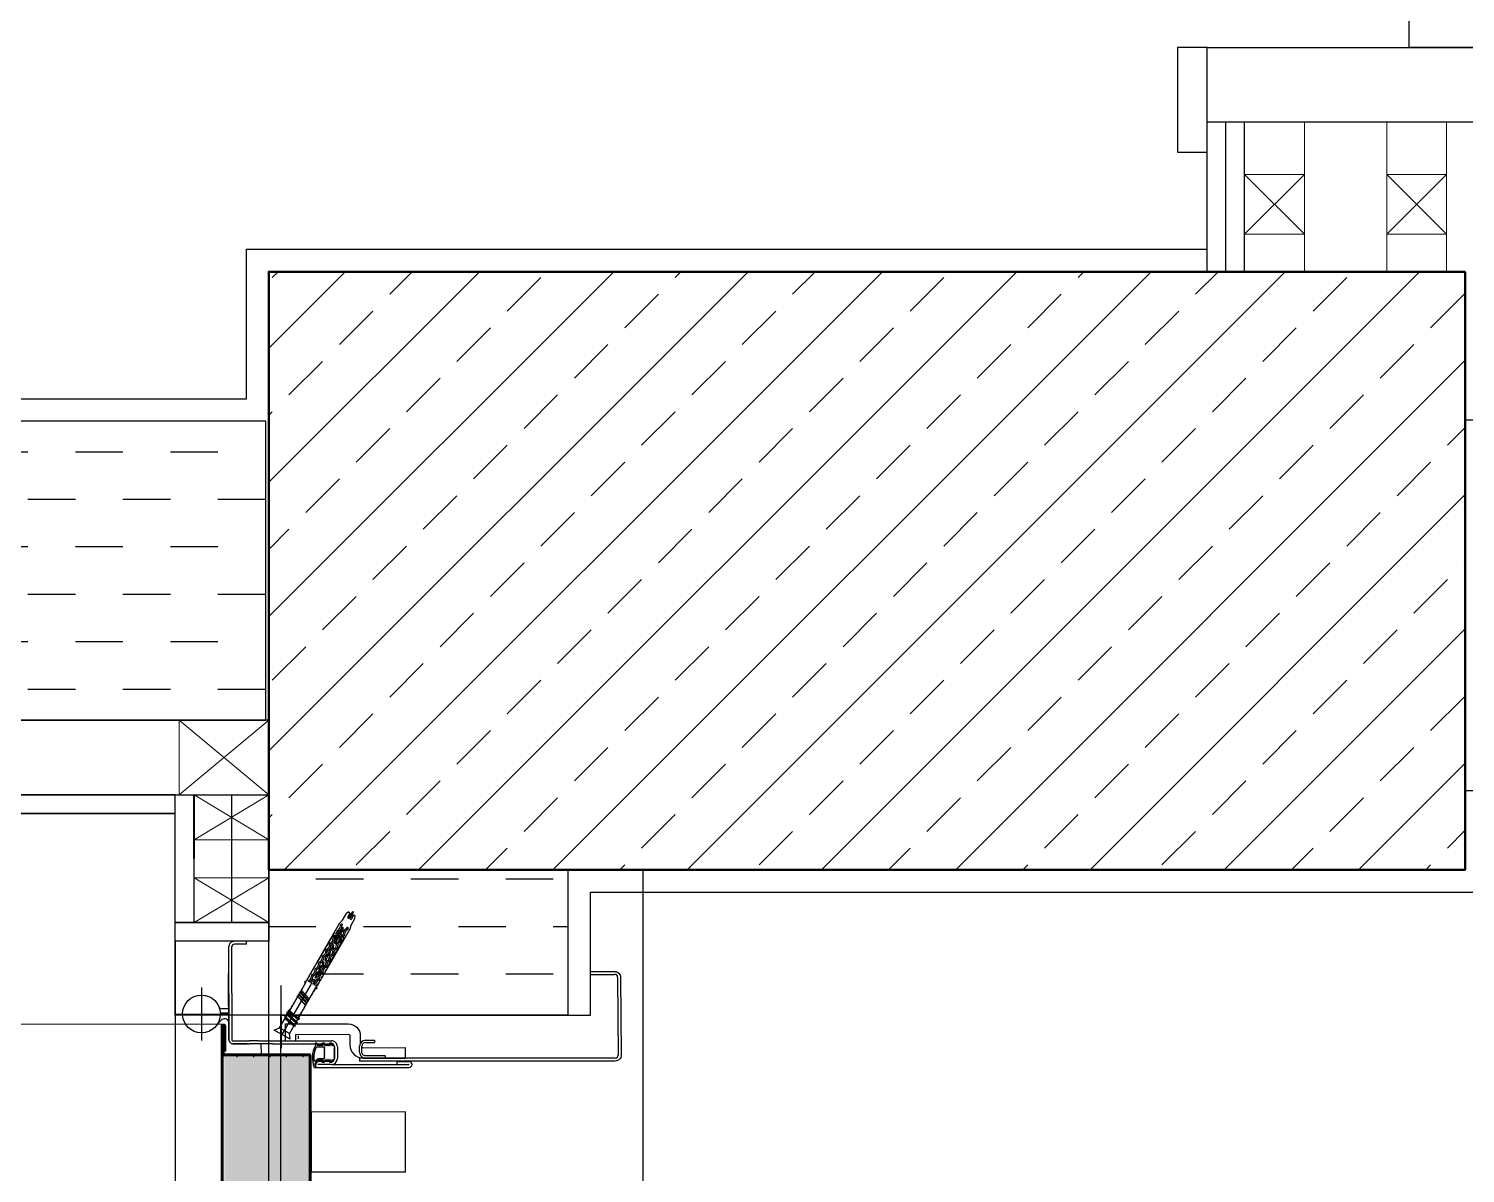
# Model space of a CAD drawing. Extents: x 820 to 5791, y 1495 to 5010.
# Drawn here: x 2713.5 to 2809.6, y 3656.5 to 3733 of the extents above; entities that cross this region are included whole.
import ezdxf

# ---------------------------------------------------------------- set-up
doc = ezdxf.new("R2010")
doc.units = 0
doc.header["$LTSCALE"] = 20
for name, pattern in [('( Hidden )', [0.375, 0.25, -0.125]), ('4118-HT-02-300$0$HIDDEN2', [4.7625, 3.175, -1.5875]), ('CACHE', [0.375, 0.25, -0.125]), ('HIDDEN', [0.375, 0.25, -0.125]), ('HIDDENX2', [0.75, 0.5, -0.25])]:
    doc.linetypes.add(name, pattern=pattern)
for name, color, linetype, lineweight in [('0_YKA_Dim_int', 183, 'CONTINUOUS', 9), ('2_V_Wall_Gypsumboard', 41, 'CONTINUOUS', 15), ('3_V_Profile_Metal', 141, 'CONTINUOUS', 15), ('_00_TT_PLASTER INTERIOR', 60, 'CONTINUOUS', 0), ('KOLON', 7, 'CONTINUOUS', 50)]:
    doc.layers.add(name, color=color, linetype=linetype, lineweight=lineweight)
for name, color, linetype in [('0_YKA_Hidden_Construction', 251, 'HIDDEN'), ('2_V_Wall', 43, 'CONTINUOUS'), ('2_V_Wall_Cementboard', 240, 'CONTINUOUS'), ('2_V_Wall_Decorative Brick', 80, 'CONTINUOUS'), ('2_V_Wall_Gasblock', 133, 'CONTINUOUS'), ('2_V_Wall_Gypsumboard_Green', 102, 'CONTINUOUS'), ('3-OPN-XDR', 3, 'CONTINUOUS'), ('3_V_Insulation_Sound', 41, 'BATTING'), ('4_V0_Door', 21, 'CONTINUOUS'), ('6_YKA_Furniture_Stainless', 95, 'CONTINUOUS'), ('Kiriş', 7, 'CONTINUOUS'), ('TARAMA', 8, 'CONTINUOUS')]:
    doc.layers.add(name, color=color, linetype=linetype)
doc.layers.add('_00_TT_AREA', color=140, linetype='CONTINUOUS', plot=False)
doc.linetypes.add('BATTING', pattern='A,0.00254,-2.54,[134,ltypeshp.shx,S=2.54,R=0,X=-2.54,Y=0],-5.08,[134,ltypeshp.shx,S=2.54,R=180,X=2.54,Y=0],-2.54', length=10.16254)

# ---------------------------------------------------------------- blocks, each defined once
blk = doc.blocks.new('yangü')
at = {"layer": '4_V0_Door'}
h = blk.add_hatch(dxfattribs=at)
h.set_pattern_fill('HEX', color=256, scale=0.2, angle=180.16837)
h.set_pattern_definition([(180.16837036, (782818.4942, 85172.8891), (0.00323204, -1.0998475142), [0.635, -1.27]), (300.16837036, (782818.4942, 85172.8891), (0.9508798676, 0.5527227859), [0.635, -1.27]), (240.16837036, (782817.8592, 85172.8873), (0.9541119076, -0.5471247283), [0.635, -1.27])])
h.paths.add_polyline_path([(39328.394, 97175.985), (39243.96, 97175.987), (39243.951, 97170.187), (39328.402, 97170.185)])
h = blk.add_hatch(color=256, dxfattribs=at)
h.paths.add_polyline_path([(39328.104, 97168.888), (39327.954, 97168.923), (39327.954, 97168.821), (39328.104, 97168.786), (39328.104, 97168.725, 0.414214), (39328.204, 97168.625), (39329.004, 97168.626, 0.414214), (39329.104, 97168.726), (39329.104, 97168.787), (39329.254, 97168.822), (39329.254, 97168.925), (39329.104, 97168.89), (39329.103, 97169.275), (39329.253, 97169.311), (39329.253, 97169.413), (39329.103, 97169.378), (39329.102, 97169.753), (39329.252, 97169.789), (39329.252, 97169.892), (39329.102, 97169.856), (39329.102, 97169.876, 0.214438), (39327.595, 97169.951, 0.903143), (39327.611, 97169.893, -0.3182), (39328.103, 97169.658), (39328.103, 97169.377), (39327.953, 97169.412), (39327.953, 97169.309), (39328.103, 97169.274)])
h.paths.add_polyline_path([(39328.953, 97169.301), (39328.253, 97169.3, -0.414214), (39328.203, 97169.35), (39328.203, 97169.683, 0.110986), (39328.045, 97169.877, -0.669875), (39328.07, 97169.966, -0.138351), (39329.002, 97169.814), (39329.003, 97169.351, -0.414214)], flags=16)
h.paths.add_polyline_path([(39329.003, 97169.151), (39329.004, 97168.776, -0.414214), (39328.954, 97168.726), (39328.254, 97168.725, -0.414214), (39328.204, 97168.775), (39328.203, 97169.15, -0.414214), (39328.253, 97169.2), (39328.953, 97169.201, -0.414214)], flags=16)
at = {"layer": '0_YKA_Hidden_Construction', "linetype": '4118-HT-02-300$0$HIDDEN2', "elevation": 0}
blk.add_lwpolyline([(39330.494, 97176.048), (39330.568, 97269.261)], dxfattribs=at)
at = {"layer": '0_YKA_Hidden_Construction', "linetype": '4118-HT-02-300$0$HIDDEN2'}
blk.add_arc((39330.515, 97175.997, 0), 93.264, 89.96745, 179.87441, dxfattribs=at)
at = {"layer": '4_V0_Door'}
for p, q in [((39330.414, 97176.087, 0), (39237.232, 97176.101, 0)), ((39330.394, 97176.187, 0), (39237.251, 97176.201, 0)), ((39330.394, 97176.137, 0), (39237.251, 97176.151, 0)), ((39328.394, 97175.885, 0), (39328.394, 97175.985, 0)), ((39328.402, 97170.285, 0), (39328.394, 97175.885, 0)), ((39328.444, 97176.005, 0), (39328.452, 97170.285, 0)), ((39330.414, 97176.057, 0), (39328.494, 97176.055, 0)), ((39328.494, 97176.005, 0), (39330.414, 97176.007, 0)), ((39328.502, 97170.285, 0), (39328.494, 97176.005, 0)), ((39328.694, 97175.905, 0), (39328.694, 97176.005, 0)), ((39328.694, 97175.955, 0), (39330.394, 97175.957, 0)), ((39330.394, 97175.907, 0), (39328.694, 97175.905, 0)), ((39330.414, 97176.007, 0), (39330.414, 97176.087, 0)), ((39330.444, 97176.007, 0), (39330.444, 97176.087, 0)), ((39330.494, 97176.008, 0), (39330.494, 97176.088, 0)), ((39328.299, 97175.121, 0), (39328.395, 97175.121, 0)), ((39329.196, 97174.451, 0), (39329.195, 97175.391, 0)), ((39329.494, 97175.692, 0), (39333.894, 97175.698, 0)), ((39328.301, 97174.021, 0), (39328.397, 97174.021, 0)), ((39329.198, 97172.752, 0), (39329.196, 97174.311, 0)), ((39329.397, 97173.695, 0), (39329.396, 97174.312, 0)), ((39335.853, 97174.5, 0), (39336.053, 97174.501, 0)), ((39329.197, 97173.532, 0), (39328.497, 97173.531, 0)), ((39328.302, 97172.921, 0), (39328.398, 97172.921, 0)), ((39333.105, 97172.197, 0), (39328.905, 97172.191, 0)), ((39329.498, 97171.577, 0), (39330.12, 97172.657, 0)), ((39329.809, 97172.117, 0), (39333.164, 97170.186, 0)), ((39329.884, 97171.637, 0), (39330.26, 97172.289, 0)), ((39330.12, 97172.657, 0), (39330.26, 97172.289, 0)), ((39330.26, 97172.289, 0), (39330.943, 97171.895, 0)), ((39328.304, 97171.821, 0), (39328.4, 97171.822, 0)), ((39329.498, 97171.577, 0), (39329.884, 97171.637, 0)), ((39329.521, 97171.032, 0), (39329.721, 97171.032, 0)), ((39330.397, 97171.342, 0), (39329.884, 97171.637, 0)), ((39331.014, 97171.965, 0), (39330.369, 97171.247, 0)), ((39330.397, 97171.342, 0), (39330.369, 97171.247, 0)), ((39330.484, 97171.292, 0), (39330.369, 97171.247, 0)), ((39330.899, 97171.92, 0), (39330.397, 97171.342, 0)), ((39330.484, 97171.292, 0), (39330.468, 97171.286, 0)), ((39330.986, 97171.871, 0), (39330.484, 97171.292, 0)), ((39330.484, 97171.292, 0), (39330.619, 97171.214, 0)), ((39331.127, 97171.732, 0), (39330.591, 97171.119, 0)), ((39330.619, 97171.214, 0), (39330.591, 97171.119, 0)), ((39330.706, 97171.164, 0), (39330.591, 97171.119, 0)), ((39330.619, 97171.214, 0), (39331.121, 97171.793, 0)), ((39331.009, 97171.504, 0), (39330.706, 97171.164, 0)), ((39330.706, 97171.164, 0), (39330.787, 97171.118, 0)), ((39330.787, 97171.118, 0), (39330.841, 97171.086, 0)), ((39331.458, 97171.71, 0), (39330.813, 97170.992, 0)), ((39330.841, 97171.086, 0), (39330.813, 97170.992, 0)), ((39330.928, 97171.036, 0), (39330.813, 97170.992, 0)), ((39330.841, 97171.086, 0), (39331.343, 97171.665, 0)), ((39331.334, 97171.795, 0), (39330.851, 97170.956, 0)), ((39331.014, 97171.965, 0), (39330.899, 97171.92, 0)), ((39331.43, 97171.615, 0), (39330.928, 97171.036, 0)), ((39330.928, 97171.036, 0), (39331.063, 97170.958, 0)), ((39331.014, 97171.965, 0), (39330.986, 97171.871, 0)), ((39330.986, 97171.871, 0), (39331.121, 97171.793, 0)), ((39331.208, 97171.743, 0), (39331.009, 97171.504, 0)), ((39331.156, 97171.76, 0), (39331.104, 97171.709, 0)), ((39331.191, 97171.82, 0), (39331.121, 97171.793, 0)), ((39331.236, 97171.837, 0), (39331.156, 97171.76, 0)), ((39331.236, 97171.837, 0), (39331.191, 97171.82, 0)), ((39331.236, 97171.837, 0), (39331.208, 97171.743, 0)), ((39331.208, 97171.743, 0), (39331.343, 97171.665, 0)), ((39331.334, 97171.795, 0), (39331.359, 97171.651, 0)), ((39331.458, 97171.71, 0), (39331.343, 97171.665, 0)), ((39333.278, 97170.546, 0), (39331.359, 97171.651, 0)), ((39331.458, 97171.71, 0), (39331.43, 97171.615, 0)), ((39331.43, 97171.615, 0), (39331.565, 97171.537, 0)), ((39331.652, 97171.487, 0), (39331.634, 97171.471, 0)), ((39331.66, 97171.515, 0), (39331.652, 97171.487, 0)), ((39331.652, 97171.487, 0), (39331.787, 97171.41, 0)), ((39331.787, 97170.547, 0), (39332.376, 97171.063, 0)), ((39331.873, 97171.36, 0), (39332.009, 97171.282, 0)), ((39332.095, 97171.232, 0), (39332.231, 97171.154, 0)), ((39332.095, 97171.232, 0), (39332.231, 97171.154, 0)), ((39332.095, 97171.232, 0), (39332.231, 97171.154, 0)), ((39332.317, 97171.104, 0), (39332.453, 97171.026, 0)), ((39332.317, 97171.104, 0), (39332.453, 97171.026, 0)), ((39332.317, 97171.104, 0), (39332.453, 97171.026, 0)), ((39239.259, 97170.304, 0), (39328.402, 97170.285, 0)), ((39328.402, 97170.235, 0), (39239.259, 97170.254, 0)), ((39239.273, 97170.204, 0), (39328.389, 97170.185, 0)), ((39328.305, 97170.722, 0), (39328.401, 97170.722, 0)), ((39328.389, 97170.185, 0), (39328.402, 97170.185, 0)), ((39329.202, 97170.331, 0), (39329.204, 97168.891, 0)), ((39330.851, 97170.956, 0), (39330.988, 97171.007, 0)), ((39332.908, 97169.902, 0), (39330.988, 97171.007, 0)), ((39331.15, 97170.909, 0), (39331.271, 97170.839, 0)), ((39331.271, 97170.839, 0), (39331.285, 97170.831, 0)), ((39331.372, 97170.781, 0), (39331.507, 97170.703, 0)), ((39331.593, 97170.653, 0), (39331.577, 97170.647, 0)), ((39331.593, 97170.653, 0), (39331.729, 97170.575, 0)), ((39331.729, 97170.575, 0), (39331.593, 97170.653, 0)), ((39331.593, 97170.653, 0), (39331.729, 97170.575, 0)), ((39331.593, 97170.653, 0), (39331.714, 97170.584, 0)), ((39331.714, 97170.584, 0), (39331.729, 97170.575, 0)), ((39331.815, 97170.526, 0), (39331.951, 97170.448, 0)), ((39331.884, 97170.492, 0), (39332.472, 97171.007, 0)), ((39331.948, 97170.455, 0), (39332.536, 97170.97, 0)), ((39332.172, 97170.32, 0), (39332.037, 97170.398, 0)), ((39332.037, 97170.398, 0), (39332.172, 97170.32, 0)), ((39332.037, 97170.398, 0), (39332.172, 97170.32, 0)), ((39332.044, 97170.399, 0), (39332.633, 97170.915, 0)), ((39332.109, 97170.362, 0), (39332.697, 97170.878, 0)), ((39332.205, 97170.307, 0), (39332.794, 97170.822, 0)), ((39332.259, 97170.27, 0), (39332.243, 97170.264, 0)), ((39332.394, 97170.192, 0), (39332.259, 97170.27, 0)), ((39332.259, 97170.27, 0), (39332.394, 97170.192, 0)), ((39332.259, 97170.27, 0), (39332.394, 97170.192, 0)), ((39332.259, 97170.27, 0), (39332.394, 97170.192, 0)), ((39332.259, 97170.27, 0), (39332.394, 97170.192, 0)), ((39332.616, 97170.065, 0), (39332.481, 97170.142, 0)), ((39332.481, 97170.142, 0), (39332.616, 97170.065, 0)), ((39332.481, 97170.142, 0), (39332.562, 97170.096, 0)), ((39332.481, 97170.142, 0), (39332.616, 97170.065, 0)), ((39332.616, 97170.065, 0), (39332.481, 97170.142, 0)), ((39332.539, 97170.977, 0), (39332.674, 97170.899, 0)), ((39332.539, 97170.977, 0), (39332.674, 97170.899, 0)), ((39332.539, 97170.977, 0), (39332.674, 97170.899, 0)), ((39332.539, 97170.977, 0), (39332.674, 97170.899, 0)), ((39332.562, 97170.096, 0), (39332.616, 97170.065, 0)), ((39332.761, 97170.849, 0), (39332.896, 97170.771, 0)), ((39332.761, 97170.849, 0), (39332.896, 97170.771, 0)), ((39332.761, 97170.849, 0), (39332.896, 97170.771, 0)), ((39332.761, 97170.849, 0), (39332.896, 97170.771, 0)), ((39332.761, 97170.849, 0), (39332.896, 97170.771, 0)), ((39332.983, 97170.721, 0), (39333.118, 97170.643, 0)), ((39332.983, 97170.721, 0), (39333.118, 97170.643, 0)), ((39332.983, 97170.721, 0), (39333.118, 97170.643, 0)), ((39332.983, 97170.721, 0), (39333.118, 97170.643, 0)), ((39332.983, 97170.721, 0), (39333.118, 97170.643, 0)), ((39333.205, 97170.594, 0), (39333.34, 97170.516, 0)), ((39333.205, 97170.594, 0), (39333.34, 97170.516, 0)), ((39333.205, 97170.594, 0), (39333.34, 97170.516, 0)), ((39333.205, 97170.594, 0), (39333.34, 97170.516, 0)), ((39333.205, 97170.594, 0), (39333.34, 97170.516, 0)), ((39333.205, 97170.594, 0), (39333.34, 97170.516, 0)), ((39333.324, 97170.626, 0), (39333.278, 97170.546, 0)), ((39333.396, 97170.512, 0), (39333.324, 97170.626, 0)), ((39333.388, 97170.382, 0), (39333.336, 97170.292, 0)), ((39333.427, 97170.466, 0), (39333.563, 97170.387, 0)), ((39333.427, 97170.466, 0), (39333.562, 97170.388, 0)), ((39333.427, 97170.466, 0), (39333.562, 97170.388, 0)), ((39333.427, 97170.466, 0), (39333.562, 97170.388, 0)), ((39333.427, 97170.466, 0), (39333.562, 97170.388, 0)), ((39333.427, 97170.466, 0), (39333.562, 97170.388, 0)), ((39333.494, 97170.444, 0), (39337.282, 97168.263, 0)), ((39333.648, 97170.338, 0), (39333.784, 97170.26, 0)), ((39333.648, 97170.338, 0), (39333.784, 97170.26, 0)), ((39333.648, 97170.338, 0), (39333.784, 97170.26, 0)), ((39333.648, 97170.338, 0), (39333.784, 97170.26, 0)), ((39333.648, 97170.338, 0), (39333.784, 97170.26, 0)), ((39333.87, 97170.21, 0), (39334.006, 97170.133, 0)), ((39333.87, 97170.21, 0), (39334.006, 97170.133, 0)), ((39333.87, 97170.21, 0), (39334.006, 97170.133, 0)), ((39333.87, 97170.21, 0), (39334.007, 97170.132, 0)), ((39333.87, 97170.21, 0), (39334.006, 97170.133, 0)), ((39334.092, 97170.083, 0), (39334.228, 97170.005, 0)), ((39334.092, 97170.083, 0), (39334.228, 97170.005, 0)), ((39334.092, 97170.083, 0), (39334.228, 97170.005, 0)), ((39334.092, 97170.083, 0), (39334.228, 97170.005, 0)), ((39327.603, 97169.724, 0), (39327.611, 97163.624, 0)), ((39327.804, 97168.824, 0), (39327.803, 97169.724, 0)), ((39328.004, 97168.825, 0), (39328.003, 97169.725, 0)), ((39332.838, 97169.937, 0), (39332.703, 97170.015, 0)), ((39332.703, 97170.015, 0), (39332.838, 97169.937, 0)), ((39332.703, 97170.015, 0), (39332.838, 97169.937, 0)), ((39332.703, 97170.015, 0), (39332.838, 97169.937, 0)), ((39332.838, 97169.937, 0), (39332.703, 97170.015, 0)), ((39332.703, 97170.015, 0), (39332.838, 97169.937, 0)), ((39332.861, 97169.822, 0), (39332.908, 97169.902, 0)), ((39332.996, 97169.818, 0), (39332.861, 97169.822, 0)), ((39333.06, 97169.809, 0), (39332.925, 97169.887, 0)), ((39332.925, 97169.887, 0), (39333.06, 97169.809, 0)), ((39332.925, 97169.887, 0), (39333.046, 97169.817, 0)), ((39332.925, 97169.887, 0), (39333.06, 97169.809, 0)), ((39333.06, 97169.809, 0), (39332.925, 97169.887, 0)), ((39332.925, 97169.887, 0), (39333.005, 97169.841, 0)), ((39333.005, 97169.841, 0), (39333.06, 97169.809, 0)), ((39333.097, 97169.877, 0), (39333.149, 97169.967, 0)), ((39333.106, 97169.749, 0), (39336.886, 97167.574, 0)), ((39333.188, 97169.736, 0), (39333.147, 97169.759, 0)), ((39333.147, 97169.759, 0), (39333.282, 97169.681, 0)), ((39333.147, 97169.759, 0), (39333.282, 97169.681, 0)), ((39333.147, 97169.759, 0), (39333.282, 97169.681, 0)), ((39333.282, 97169.681, 0), (39333.147, 97169.759, 0)), ((39333.147, 97169.759, 0), (39333.282, 97169.681, 0)), ((39333.368, 97169.632, 0), (39333.504, 97169.554, 0)), ((39333.368, 97169.632, 0), (39333.504, 97169.554, 0)), ((39333.368, 97169.632, 0), (39333.504, 97169.554, 0)), ((39333.504, 97169.554, 0), (39333.368, 97169.632, 0)), ((39333.368, 97169.632, 0), (39333.489, 97169.562, 0)), ((39333.489, 97169.562, 0), (39333.504, 97169.554, 0)), ((39333.59, 97169.504, 0), (39333.726, 97169.426, 0)), ((39333.59, 97169.504, 0), (39333.726, 97169.426, 0)), ((39333.59, 97169.504, 0), (39333.726, 97169.426, 0)), ((39333.631, 97169.48, 0), (39333.59, 97169.504, 0)), ((39333.59, 97169.504, 0), (39333.726, 97169.426, 0)), ((39333.812, 97169.376, 0), (39333.947, 97169.298, 0)), ((39333.947, 97169.298, 0), (39333.812, 97169.376, 0)), ((39333.812, 97169.376, 0), (39333.947, 97169.298, 0)), ((39333.812, 97169.376, 0), (39333.947, 97169.298, 0)), ((39334.034, 97169.249, 0), (39334.169, 97169.171, 0)), ((39334.034, 97169.249, 0), (39334.169, 97169.171, 0)), ((39334.256, 97169.121, 0), (39336.255, 97167.97, 0)), ((39335.925, 97168.16, 0), (39334.256, 97169.121, 0)), ((39334.314, 97169.955, 0), (39334.449, 97169.877, 0)), ((39334.314, 97169.955, 0), (39334.449, 97169.877, 0)), ((39334.314, 97169.955, 0), (39334.449, 97169.877, 0)), ((39334.503, 97169.328, 0), (39334.606, 97169.323, 0)), ((39334.536, 97169.827, 0), (39336.63, 97168.622, 0)), ((39334.536, 97169.827, 0), (39334.671, 97169.749, 0)), ((39334.547, 97169.405, 0), (39334.62, 97169.392, 0)), ((39327.804, 97168.824, 0), (39327.811, 97163.624, 0)), ((39329.004, 97168.626, 0), (39328.204, 97168.625, 0)), ((39329.004, 97168.426, 0), (39328.204, 97168.425, 0)), ((39328.292, 97168.625, 0), (39328.916, 97168.626, 0)), ((39335.648, 97168.684, 0), (39335.751, 97168.678, 0)), ((39335.692, 97168.76, 0), (39335.766, 97168.747, 0)), ((39336.385, 97168.763, 0), (39336.009, 97168.112, 0)), ((39336.571, 97168.222, 0), (39336.255, 97167.97, 0)), ((39336.63, 97168.622, 0), (39336.571, 97168.222, 0)), ((39337.282, 97168.263, 0), (39337.467, 97168.072, 0)), ((39336.793, 97168.039, 0), (39336.897, 97168.033, 0)), ((39336.837, 97168.115, 0), (39336.911, 97168.102, 0)), ((39336.886, 97167.574, 0), (39337.143, 97167.511, 0)), ((39337.143, 97167.511, 0), (39337.58, 97167.26, 0)), ((39337.467, 97168.072, 0), (39337.903, 97167.821, 0)), ((39337.553, 97167.589, 0), (39337.508, 97167.51, 0)), ((39337.754, 97167.368, 0), (39337.508, 97167.51, 0)), ((39337.553, 97167.589, 0), (39337.844, 97167.422, 0)), ((39337.58, 97167.26, 0), (39337.752, 97167.228, 0)), ((39337.65, 97167.758, 0), (39337.605, 97167.679, 0)), ((39337.605, 97167.679, 0), (39337.896, 97167.511, 0)), ((39337.897, 97167.616, 0), (39337.65, 97167.758, 0)), ((39337.752, 97167.228, 0), (39337.806, 97167.322, 0)), ((39337.754, 97167.368, 0), (39337.806, 97167.322, 0)), ((39337.844, 97167.422, 0), (39337.896, 97167.511, 0)), ((39338.044, 97167.362, 0), (39337.844, 97167.422, 0)), ((39337.896, 97167.511, 0), (39338.044, 97167.362, 0)), ((39337.897, 97167.616, 0), (39337.963, 97167.594, 0)), ((39338.017, 97167.687, 0), (39337.903, 97167.821, 0)), ((39338.017, 97167.687, 0), (39337.963, 97167.594, 0)), ((39328.235, 97166.936, 0), (39328.035, 97166.935, 0)), ((39328.237, 97165.737, 0), (39328.235, 97166.936, 0)), ((39328.635, 97166.936, 0), (39329.035, 97166.937, 0)), ((39329.286, 97166.537, 0), (39329.286, 97165.937, 0)), ((39329.436, 97166.537, 0), (39329.436, 97165.937, 0)), ((39328.242, 97149.845, 0), (39328.237, 97165.736, 0)), ((39329.436, 97165.937, 0), (39329.286, 97165.937, 0)), ((39327.81, 97164.424, 0), (39328.01, 97164.425, 0)), ((39328.01, 97164.425, 0), (39328.011, 97163.625, 0)), ((39328.387, 97165.24, 0), (39328.237, 97165.24, 0)), ((39328.939, 97163.891, 0), (39328.239, 97163.89, 0)), ((39333.841, 97151.504, 0), (39333.843, 97149.89, 0)), ((39333.841, 97151.504, 0), (39334.041, 97151.504, 0)), ((39333.643, 97149.69, 0), (39328.443, 97149.646, 0))]:
    blk.add_line(p, q, dxfattribs=at)
at = {"layer": '4_V0_Door', "elevation": 0}
for points in [[(39336.053, 97174.501), (39336.052, 97175.301, 0.414214), (39335.651, 97175.7), (39329.494, 97175.692, 0.414214), (39329.195, 97175.391), (39329.196, 97174.311)], [(39335.853, 97174.5), (39335.852, 97175.3, 0.414214), (39335.651, 97175.5), (39329.495, 97175.492, 0.414214), (39329.395, 97175.392), (39329.396, 97174.312)], [(39329.401, 97171.192), (39329.829, 97171.192), (39329.834, 97167.692, -0.414214), (39329.734, 97167.592), (39329.134, 97167.591, 0.414214), (39328.235, 97166.69), (39328.239, 97163.89)], [(39329.4, 97171.892), (39330.528, 97171.893), (39330.534, 97167.693, -0.414214), (39329.735, 97166.892), (39329.22, 97166.891)], [(39334.041, 97151.504), (39334.043, 97149.89, -0.414214), (39333.643, 97149.49), (39328.443, 97149.446, -0.414214), (39328.042, 97149.845), (39328.035, 97166.935)], [(39328.387, 97165.24), (39328.386, 97166.536, -0.414214), (39328.635, 97166.786), (39329.035, 97166.787)], [(39328.96, 97166.787, 0.124941), (39328.935, 97166.691), (39328.939, 97163.891)]]:
    blk.add_lwpolyline(points, format="xyb", dxfattribs=at)
for points in [[(39329.397, 97173.695), (39329.404, 97168.827)], [(39331.105, 97153.021), (39331.105, 97173.011)], [(39329.198, 97172.752), (39329.204, 97168.81)]]:
    blk.add_lwpolyline(points, dxfattribs=at)
for points in [[(39327.953, 97169.412), (39328.103, 97169.377), (39328.103, 97169.658, 0.3182), (39327.611, 97169.893, -0.903143), (39327.595, 97169.951, -0.214438), (39329.102, 97169.876), (39329.102, 97169.856), (39329.252, 97169.892), (39329.252, 97169.789), (39329.102, 97169.753), (39329.103, 97169.378), (39329.253, 97169.413), (39329.253, 97169.311), (39329.103, 97169.275), (39329.104, 97168.89), (39329.254, 97168.925), (39329.254, 97168.822), (39329.104, 97168.787), (39329.104, 97168.726, -0.414214), (39329.004, 97168.626), (39328.204, 97168.625, -0.414214), (39328.104, 97168.725), (39328.104, 97168.786), (39327.954, 97168.821), (39327.954, 97168.923), (39328.104, 97168.888), (39328.103, 97169.274), (39327.953, 97169.309)], [(39328.07, 97169.966, -0.138351), (39329.002, 97169.814), (39329.003, 97169.351, -0.414214), (39328.953, 97169.301), (39328.253, 97169.3, -0.414214), (39328.203, 97169.35), (39328.203, 97169.683, 0.110986), (39328.045, 97169.877, -0.669875)]]:
    blk.add_lwpolyline(points, format="xyb", close=True, dxfattribs=at)
at = {"layer": '4_V0_Door'}
blk.add_circle((39333.277, 97170.091, 0), 0.0973, dxfattribs=at)
for centre, radius, start, end in [((39328.494, 97175.985, 0), 0.1, 90.07746, 180.07746), ((39328.494, 97176.005, 0), 0.05, 90.07746, 180.07746), ((39330.394, 97176.087, 0), 0.1, 0.07746, 90.07746), ((39330.394, 97176.087, 0), 0.05, 0.07746, 90.07746), ((39330.394, 97176.007, 0), 0.1, 270.07746, 0.07746), ((39330.394, 97176.007, 0), 0.05, 270.07746, 0.07746), ((39329.495, 97175.392, 0), 0.3, 90.07746, 180.07746), ((39329.495, 97175.392, 0), 0.3, 90.07746, 180.07746), ((39328.402, 97170.285, 0), 0.1, 270.07746, 0.07746), ((39328.402, 97170.285, 0), 0.05, 270.07746, 0.07746), ((39333.683, 97170.448, 0), 0.38, 204.19519, 269.51626), ((39333.735, 97170.538, 0), 0.38, 204.19519, 269.51626), ((39333.47, 97170.514, 0), 0.0745, 181.68241, 288.86585), ((39333.418, 97169.997, 0), 0.0921, 346.06523, 90.32005), ((39333.71, 97170.01, 0), 0.0656, 3.82644, 117.70098), ((39333.762, 97170.099, 0), 0.0656, 3.82644, 117.70098), ((39334.156, 97170.295, 0), 0.38, 210.23713, 269.51626), ((39327.803, 97169.724, 0), 0.2, 90.07746, 180.07746), ((39327.803, 97169.724, 0), 0.2, 0.07746, 90.07746), ((39333.031, 97169.752, 0), 0.0745, 357.9132, 118.47251), ((39333.137, 97169.499, 0), 0.38, 30.63866, 95.95974), ((39333.188, 97169.589, 0), 0.38, 30.63866, 95.95974), ((39333.443, 97170.041, 0), 0.0921, 209.83488, 314.08969), ((39333.53, 97169.696, 0), 0.0656, 182.45395, 296.32848), ((39333.581, 97169.785, 0), 0.0656, 182.45395, 296.32848), ((39333.558, 97169.257, 0), 0.38, 30.63866, 89.91779), ((39333.657, 97169.866, 0), 0.0525, 27.00658, 273.14834), ((39333.61, 97169.346, 0), 0.38, 30.63866, 89.91779), ((39333.66, 97169.433, 0), 0.38, 30.63866, 89.91779), ((39333.704, 97169.509, 0), 0.38, 30.63866, 89.91779), ((39334.104, 97170.206, 0), 0.38, 210.23713, 269.51626), ((39333.951, 97169.453, 0), 0.0656, 182.45395, 296.32848), ((39334.003, 97169.543, 0), 0.0656, 182.45395, 296.32848), ((39333.979, 97169.014, 0), 0.38, 30.63866, 89.91779), ((39334.053, 97169.63, 0), 0.0656, 182.45395, 296.32848), ((39334.096, 97169.706, 0), 0.0656, 182.45395, 296.32848), ((39334.031, 97169.104, 0), 0.38, 30.63866, 89.91779), ((39334.081, 97169.191, 0), 0.38, 30.63866, 89.91779), ((39334.132, 97169.767, 0), 0.0656, 3.82644, 117.70098), ((39334.125, 97169.267, 0), 0.38, 30.63866, 89.91779), ((39334.183, 97169.857, 0), 0.0656, 3.82644, 117.70098), ((39334.526, 97169.963, 0), 0.38, 210.23713, 269.51626), ((39334.577, 97170.053, 0), 0.38, 210.23713, 269.51626), ((39334.372, 97169.211, 0), 0.0656, 182.45395, 296.32848), ((39334.424, 97169.3, 0), 0.0656, 182.45395, 296.32848), ((39334.401, 97168.772, 0), 0.38, 30.63866, 89.91779), ((39334.474, 97169.387, 0), 0.0656, 182.45395, 296.32848), ((39334.518, 97169.464, 0), 0.0656, 182.45395, 296.32848), ((39334.452, 97168.861, 0), 0.38, 30.63866, 89.91779), ((39334.553, 97169.525, 0), 0.0656, 3.82644, 117.70098), ((39334.605, 97169.614, 0), 0.0656, 3.82644, 117.70098), ((39334.631, 97169.353, 0), 0.0394, 231.58975, 104.9866), ((39334.947, 97169.721, 0), 0.38, 210.23713, 269.51626), ((39334.999, 97169.81, 0), 0.38, 210.23713, 269.51626), ((39334.803, 97169.221, 0), 0.0525, 27.00658, 273.14834), ((39334.805, 97168.788, 0), 0.38, 30.63866, 89.91779), ((39334.849, 97168.865, 0), 0.38, 30.63866, 89.91779), ((39334.974, 97169.282, 0), 0.0656, 3.82644, 117.70098), ((39335.026, 97169.372, 0), 0.0656, 3.82644, 117.70098), ((39335.363, 97169.481, 0), 0.38, 210.23713, 269.51626), ((39335.415, 97169.571, 0), 0.38, 210.23713, 269.51626), ((39335.442, 97169.132, 0), 0.0656, 3.82644, 117.70098), ((39335.836, 97169.328, 0), 0.38, 210.23713, 269.51626), ((39328.204, 97168.825, 0), 0.4, 180.07746, 270.07746), ((39328.204, 97168.825, 0), 0.2, 180.07746, 270.07746), ((39329.004, 97168.826, 0), 0.4, 270.07746, 0.07746), ((39329.004, 97168.826, 0), 0.2, 270.07746, 0.07746), ((39334.794, 97168.968, 0), 0.0656, 182.45395, 296.32848), ((39334.845, 97169.058, 0), 0.0656, 182.45395, 296.32848), ((39334.817, 97168.532, 0), 0.38, 30.63866, 89.91779), ((39334.869, 97168.622, 0), 0.38, 30.63866, 89.91779), ((39335.198, 97168.985, 0), 0.0656, 182.45395, 296.32848), ((39335.21, 97168.729, 0), 0.0656, 182.45395, 296.32848), ((39335.242, 97169.061, 0), 0.0656, 182.45395, 296.32848), ((39335.262, 97168.818, 0), 0.0656, 182.45395, 296.32848), ((39335.226, 97168.546, 0), 0.38, 30.63866, 89.91779), ((39335.239, 97168.289, 0), 0.38, 30.63866, 89.91779), ((39335.27, 97168.622, 0), 0.38, 30.63866, 89.91779), ((39335.29, 97168.379, 0), 0.38, 30.63866, 89.91779), ((39335.391, 97169.043, 0), 0.0656, 3.82644, 117.70098), ((39335.785, 97169.239, 0), 0.38, 210.23713, 269.51626), ((39335.619, 97168.743, 0), 0.0656, 182.45395, 296.32848), ((39335.631, 97168.486, 0), 0.0656, 182.45395, 296.32848), ((39335.663, 97168.819, 0), 0.0656, 182.45395, 296.32848), ((39335.683, 97168.576, 0), 0.0656, 182.45395, 296.32848), ((39335.66, 97168.047, 0), 0.38, 30.63866, 89.91779), ((39335.711, 97168.137, 0), 0.38, 30.63866, 89.91779), ((39335.776, 97168.709, 0), 0.0394, 231.58975, 104.9866), ((39335.812, 97168.8, 0), 0.0656, 3.82644, 117.70098), ((39335.864, 97168.89, 0), 0.0656, 3.82644, 117.70098), ((39336.206, 97168.996, 0), 0.38, 210.23713, 269.51626), ((39335.948, 97168.576, 0), 0.0525, 27.00658, 273.14834), ((39336.258, 97169.086, 0), 0.38, 210.23713, 269.51626), ((39335.95, 97168.144, 0), 0.38, 30.63866, 89.91779), ((39336.053, 97168.244, 0), 0.0656, 182.45395, 296.32848), ((39335.994, 97168.22, 0), 0.38, 30.63866, 89.91779), ((39335.961, 97168.573, 0), 0.464, 275.97627, 24.17865), ((39336.104, 97168.333, 0), 0.0656, 182.45395, 296.32848), ((39336.081, 97167.805, 0), 0.38, 30.63866, 89.91779), ((39336.133, 97167.894, 0), 0.38, 30.63866, 89.91779), ((39336.233, 97168.558, 0), 0.0656, 3.82644, 117.70098), ((39336.285, 97168.647, 0), 0.0656, 3.82644, 117.70098), ((39336.343, 97168.34, 0), 0.0656, 182.45395, 296.32848), ((39336.627, 97168.754, 0), 0.38, 210.23713, 269.51626), ((39336.387, 97168.417, 0), 0.0656, 182.45395, 296.32848), ((39336.679, 97168.843, 0), 0.38, 210.23713, 269.51626), ((39336.371, 97167.901, 0), 0.38, 30.63866, 89.91779), ((39336.415, 97167.977, 0), 0.38, 30.63866, 89.91779), ((39336.655, 97168.315, 0), 0.0656, 3.82644, 117.70098), ((39336.706, 97168.405, 0), 0.0656, 3.82644, 117.70098), ((39337.049, 97168.511, 0), 0.38, 210.23713, 269.51626), ((39336.808, 97168.174, 0), 0.0656, 182.45395, 296.32848), ((39337.1, 97168.601, 0), 0.38, 210.23713, 269.51626), ((39337.128, 97168.162, 0), 0.0656, 3.82644, 117.70098), ((39337.135, 97168.14, 0), 0.0635, 275.50184, 24.65308), ((39336.474, 97168.001, 0), 0.0656, 182.45395, 296.32848), ((39336.526, 97168.091, 0), 0.0656, 182.45395, 296.32848), ((39336.502, 97167.562, 0), 0.38, 30.63866, 89.91779), ((39336.554, 97167.652, 0), 0.38, 30.63866, 89.91779), ((39336.764, 97168.098, 0), 0.0656, 182.45395, 296.32848), ((39336.895, 97167.759, 0), 0.0656, 182.45395, 296.32848), ((39336.947, 97167.848, 0), 0.0656, 182.45395, 296.32848), ((39336.921, 97168.064, 0), 0.0394, 231.58975, 104.9866), ((39336.922, 97167.761, 0), 0.0614, 272.63597, 27.51895), ((39337.076, 97168.073, 0), 0.0656, 3.82644, 117.70098), ((39328.636, 97166.536, 0), 0.4, 90.07746, 180.07746), ((39329.036, 97166.537, 0), 0.4, 0.07746, 90.07746), ((39329.036, 97166.537, 0), 0.25, 0.07746, 90.07746), ((39327.811, 97163.624, 0), 0.2, 180.07746, 0.07746), ((39328.442, 97149.846, 0), 0.2, 180.07746, 270.07746), ((39333.643, 97149.89, 0), 0.2, 270.07746, 0.07746)]:
    blk.add_arc(centre, radius, start, end, dxfattribs=at)
at = {"layer": '6_YKA_Furniture_Stainless'}
for p, q in [((39331.19, 97179.279, 0), (39331.194, 97175.749, 0)), ((39332.957, 97177.517, 0), (39329.427, 97177.512, 0)), ((39330.77, 97176.198, 0), (39330.353, 97176.567, 0)), ((39331.244, 97175.694, 0), (39331.244, 97176.25, 0)), ((39331.544, 97175.695, 0), (39331.544, 97176.157, 0))]:
    blk.add_line(p, q, dxfattribs=at)
at = {"layer": '6_YKA_Furniture_Stainless', "elevation": 0}
blk.add_lwpolyline([(39324.63, 97170.18), (39320.63, 97170.174), (39320.638, 97163.874), (39324.638, 97163.88), (39324.63, 97170.18)], dxfattribs=at)
at = {"layer": '6_YKA_Furniture_Stainless'}
blk.add_circle((39331.192, 97177.514, 0), 1.265, dxfattribs=at)
for centre, radius, start, end in [((39330.571, 97175.973, 0), 0.3, 291.11932, 48.4779), ((39330.571, 97175.973, 0), 0.6, 332.25986, 27.7109), ((39331.744, 97176.157, 0), 0.2, 112.12778, 180.07746)]:
    blk.add_arc(centre, radius, start, end, dxfattribs=at)
blk = doc.blocks.new('YRTYTR')
at = {"layer": '3-OPN-XDR', "color": 12, "linetype": 'HIDDENX2'}
blk.add_line((-2269.746, 3361.418), (-2359.746, 3361.418), dxfattribs=at)
at = {"layer": '3-OPN-XDR'}
for points in [[(-2272.246, 3361.418), (-2267.246, 3361.418), (-2267.246, 3451.419), (-2272.246, 3451.419)], [(-2253.746, 3356.418), (-2253.746, 3361.418), (-2272.246, 3361.418), (-2272.246, 3356.418)], [(-2253.746, 3361.418), (-2251.746, 3361.418), (-2251.746, 3354.418), (-2253.746, 3354.418)]]:
    blk.add_lwpolyline(points, close=True, dxfattribs=at)
at = {"layer": '3-OPN-XDR', "color": 12, "linetype": 'HIDDENX2'}
blk.add_arc((-2269.496, 3361.418), 90, 90, 180, dxfattribs=at)

msp = doc.modelspace()

# ---------------------------------------------------------------- hatches: boundary and pattern name
at = {"layer": '2_V_Wall_Gasblock'}
h = msp.add_hatch(dxfattribs=at)
h.set_pattern_fill('DASH', color=256, style=0)
h.set_pattern_definition([(0, (5164.5872, -4629.65), (3.175, 3.175), [3.175, -3.175])])
h.paths.add_polyline_path([(2584.947, 3686.768), (2729.391, 3686.768), (2729.391, 3706.768), (2584.947, 3706.768)])
h = msp.add_hatch(dxfattribs=at)
h.set_pattern_fill('DASH', color=256, style=0)
h.set_pattern_definition([(0, (5164.7874, -4629.65), (3.175, 3.175), [3.175, -3.175])])
h.paths.add_polyline_path([(2729.591, 3667.033), (2729.591, 3676.768), (2749.591, 3676.768), (2749.591, 3667.033)])
at = {"layer": 'TARAMA'}
h = msp.add_hatch(dxfattribs=at)
h.set_pattern_fill('ANSI33', color=256)
h.set_pattern_definition([(45, (5164.587, -4629.65), (-4.490128, 4.490128), []), (45, (5169.077, -4629.65), (-4.490128, 4.490128), [3.175, -1.5875])])
h.paths.add_polyline_path([(2809.591, 3716.768), (2809.591, 3676.768), (2729.591, 3676.768), (2729.591, 3716.768)])

# ---------------------------------------------------------------- linework, layer by layer
at = {"layer": '2_V_Wall'}
for points in [[(2584.947, 3686.768), (2729.391, 3686.768), (2729.391, 3706.768), (2584.947, 3706.768)], [(2729.591, 3667.033), (2729.591, 3676.768), (2749.591, 3676.768), (2749.591, 3667.033)]]:
    msp.add_lwpolyline(points, close=True, dxfattribs=at)
at = {"layer": '2_V_Wall_Cementboard'}
for points in [[(2588.832, 3681.768), (2588.832, 3680.518), (2723.341, 3680.517), (2723.341, 3681.767)], [(2724.59, 3673.231), (2723.34, 3673.231), (2723.341, 3681.767), (2724.591, 3681.767)], [(2729.591, 3673.231), (2729.591, 3671.981), (2723.34, 3671.981), (2723.34, 3673.231)]]:
    msp.add_lwpolyline(points, close=True, dxfattribs=at)
at = {"layer": '2_V_Wall_Cementboard', "linetype": '( Hidden )', "ltscale": 50}
msp.add_lwpolyline([(2723.34, 3671.981), (2723.34, 3568.382)], dxfattribs=at)
at = {"layer": '2_V_Wall_Gypsumboard'}
msp.add_lwpolyline([(2808.341, 3716.768), (2808.341, 3726.768)], dxfattribs=at)
at = {"layer": '2_V_Wall_Gypsumboard_Green'}
for points in [[(2792.341, 3716.768), (2792.341, 3726.768)], [(2793.591, 3716.768), (2793.591, 3726.768)], [(2794.841, 3716.768), (2794.841, 3726.768)]]:
    msp.add_lwpolyline(points, dxfattribs=at)
at = {"layer": '3_V_Insulation_Sound', "ltscale": 0.25}
msp.add_line((2727.087, 3681.767), (2727.089, 3673.23), dxfattribs=at)
at = {"layer": '3_V_Insulation_Sound', "linetype": 'Continuous'}
for points in [[(2729.591, 3681.766), (2729.591, 3686.766), (2588.831, 3686.769), (2588.831, 3681.769)], [(2724.589, 3681.767), (2729.589, 3681.767), (2729.591, 3673.23), (2724.591, 3673.23)]]:
    msp.add_lwpolyline(points, close=True, dxfattribs=at)
at = {"layer": '3_V_Profile_Metal'}
for points in [[(2794.841, 3723.268), (2798.841, 3723.268), (2798.841, 3726.768), (2794.841, 3726.768)], [(2804.341, 3723.268), (2808.341, 3723.268), (2808.341, 3726.768), (2804.341, 3726.768)], [(2794.841, 3716.768), (2798.841, 3716.768), (2798.841, 3719.268), (2794.841, 3719.268)], [(2804.341, 3716.768), (2808.341, 3716.768), (2808.341, 3719.268), (2804.341, 3719.268)]]:
    msp.add_lwpolyline(points, close=True, dxfattribs=at)
for points in [[(2798.841, 3723.268), (2794.841, 3723.268), (2794.841, 3719.268), (2798.841, 3719.268), (2798.841, 3723.268), (2794.841, 3719.268), (2794.841, 3723.268), (2798.841, 3719.268)], [(2808.341, 3723.268), (2804.341, 3723.268), (2804.341, 3719.268), (2808.341, 3719.268), (2808.341, 3723.268), (2804.341, 3719.268), (2804.341, 3723.268), (2808.341, 3719.268)], [(2729.591, 3681.768), (2729.591, 3686.768), (2723.591, 3686.768), (2723.591, 3681.768), (2729.591, 3681.768), (2723.591, 3686.768), (2729.591, 3686.768), (2723.591, 3681.768)], [(2724.591, 3681.767), (2729.591, 3681.767), (2729.591, 3678.767), (2724.591, 3678.767), (2724.591, 3681.767), (2729.591, 3678.767), (2729.591, 3681.767), (2724.591, 3678.767)], [(2724.591, 3676.23), (2729.591, 3676.23), (2729.591, 3673.23), (2724.591, 3673.23), (2724.591, 3676.23), (2729.591, 3673.23), (2729.591, 3676.23), (2724.591, 3673.23)]]:
    msp.add_lwpolyline(points, dxfattribs=at)
at = {"layer": '_00_TT_AREA'}
for points in [[(2811.054, 3726.805), (2811.054, 3826.769), (2792.341, 3826.769), (2792.341, 3877.768), (2631.341, 3877.768), (2631.341, 3708.268), (2728.091, 3708.268), (2728.091, 3718.268), (2792.341, 3718.268), (2792.341, 3726.768), (2811.054, 3726.805)], [(2723.339, 3166.686), (2723.337, 3220.405), (2662.14, 3220.406), (2662.14, 3290.406), (2553.126, 3290.406), (2553.126, 3547.908), (2584.377, 3547.906), (2584.377, 3541.658), (2723.34, 3541.657), (2723.34, 3572.508), (2730.396, 3572.509), (2730.398, 3667.033), (2723.34, 3667.033), (2723.34, 3680.518), (2584.947, 3680.518), (2584.947, 3687.575), (2487.421, 3687.575), (2487.421, 3680.518), (2419.627, 3680.518), (2419.627, 3668.295)]]:
    msp.add_lwpolyline(points, dxfattribs=at)
msp.add_lwpolyline([(2730.398, 3667.034), (2751.091, 3667.033), (2751.091, 3675.267), (2811.091, 3675.267), (2811.092, 3685.543), (2871.793, 3685.543), (2871.793, 3687.832), (2966.318, 3687.834), (2966.318, 3685.539), (3002.877, 3685.539), (3002.877, 3207.972), (2756.091, 3207.972), (2756.091, 3562.972), (2751.091, 3562.972), (2751.091, 3572.507), (2730.396, 3572.508)], close=True, dxfattribs=at)
at = {"layer": '_00_TT_PLASTER INTERIOR'}
for points in [[(2631.341, 3708.268), (2728.091, 3708.268), (2728.091, 3718.268), (2792.341, 3718.268)], [(2871.793, 3685.533), (2811.091, 3685.533), (2811.091, 3675.268), (2751.091, 3675.268), (2751.091, 3667.033)]]:
    msp.add_lwpolyline(points, dxfattribs=at)
at = {"layer": 'Kiriş', "color": 4, "linetype": 'CACHE', "lineweight": -3, "ltscale": 50}
for points in [[(2809.591, 3706.849), (3004.377, 3706.849), (3004.377, 3682.044), (2809.591, 3682.044)], [(2754.591, 3561.473), (2729.591, 3561.473), (2729.591, 3676.768), (2754.591, 3676.768)]]:
    msp.add_lwpolyline(points, close=True, dxfattribs=at)
at = {"layer": 'KOLON'}
msp.add_lwpolyline([(2809.591, 3716.768), (2809.591, 3676.768), (2729.591, 3676.768), (2729.591, 3716.768)], close=True, dxfattribs=at)

# ---------------------------------------------------------------- block references
at = {"layer": '0_YKA_Dim_int', "rotation": 90.00000000000001}
msp.add_blockref('yangü', (99902.602, -35664.072, 0), dxfattribs=at)
at = {"layer": '2_V_Wall_Decorative Brick', "xscale": -1}
msp.add_blockref('YRTYTR', (538.595, 370.35), dxfattribs=at)

doc.saveas('drawing.dxf')
